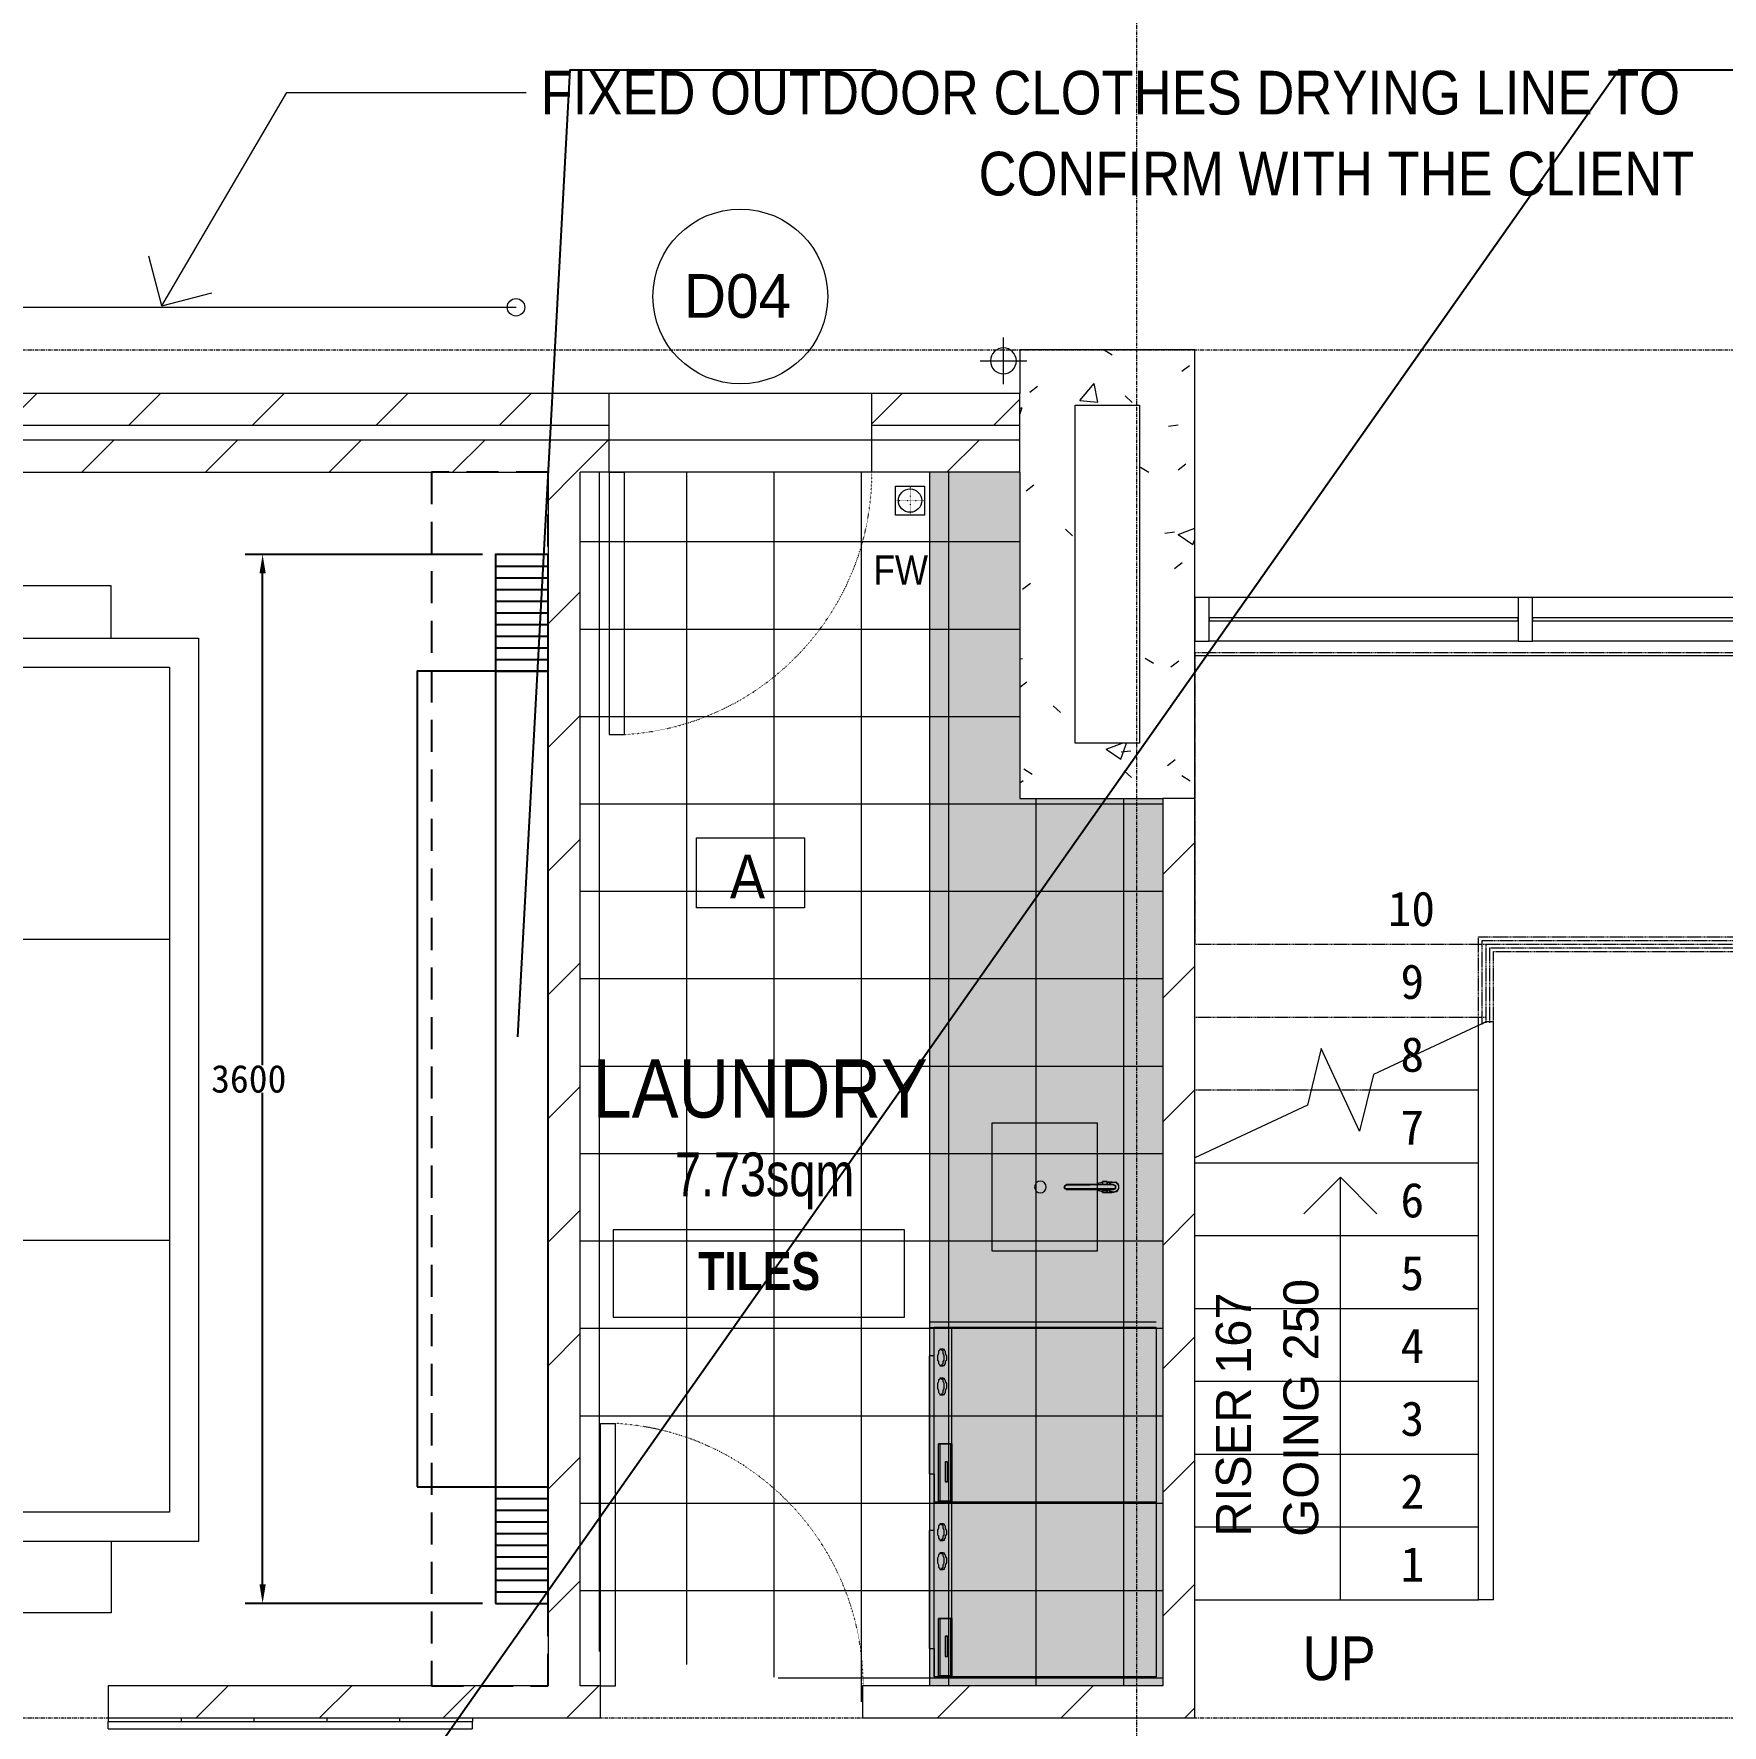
# Model space of a CAD drawing. Header units: millimetres. Extents: x -3370 to 37592, y -25802 to 13127.
# Drawn here: x 13359 to 19155, y 738 to 6543 of the extents above; entities that cross this region are included whole.
import ezdxf

# ---------------------------------------------------------------- set-up
doc = ezdxf.new("R2010")
doc.units = ezdxf.units.MM
for name, pattern in [('Dash - Tight', [4.5, 3, -1.5]), ('Dot - Tight', [1, 0, -1]), ('Grid Line', [22.225, 12.7, -3.175, 3.175, -3.175]), ('ID_DASH', [170, 110, -60]), ('T-swing', [1.2, 0, -0.6, 0, -0.6])]:
    doc.linetypes.add(name, pattern=pattern)
for name, color, linetype, lineweight in [('A-ANNO-NOTE', 131, 'Continuous', 9), ('A-AREA-IDEN', 2, 'Continuous', 25), ('A-AREA-PATT', 32, 'Continuous', 9), ('A-DETL-GENF', 92, 'Continuous', 9), ('A-DETL-HDLN', 90, 'Dot - Tight', 9), ('A-DETL-THIN', 151, 'Continuous', 9), ('A-DOOR', 31, 'Continuous', 9), ('A-DOOR-IDEN', 31, 'Continuous', 9), ('A-FLOR', 192, 'Continuous', 18), ('A-FLOR-HRAL', 11, 'Continuous', 9), ('A-FLOR-HRAL-MBND', 5, 'Dash - Tight', 9), ('A-GLAZ-CURT', 52, 'Continuous', 9), ('A-GLAZ-CWMG', 51, 'Continuous', 9), ('A-WALL', 113, 'Continuous', 18), ('A-WALL-PATT', 111, 'Continuous', 18), ('G-ANNO-TEXT', 231, 'Continuous', 9), ('LG Furniture_dwg _2_', 8, 'Continuous', 9), ('P-PIPE', 3, 'Continuous', 9), ('P-PIPE-CNTR', 3, 'Continuous', 9), ('S-GRID', 1, 'Continuous', 9), ('S-STRS', 31, 'Continuous', 9), ('S-STRS-ANNO', 31, 'Continuous', 9), ('S-STRS-IDEN', 31, 'Continuous', 25), ('S-STRS-MBND', 31, 'Dash - Tight', 9), ('图层 01', 7, 'Continuous', 9)]:
    doc.layers.add(name, color=color, linetype=linetype, lineweight=lineweight)
for name, color, linetype, lineweight, true_color in [('ID_FEATURE_WALL', 7, 'Continuous', 25, 0xc83228), ('ID_LIGHTING_COVE', 7, 'Continuous', 25, 0xb86b1b), ('ID_NEW_JOINERY', 7, 'Continuous', 25, 0x181715), ('ID_REVISION_MARKUP', 7, 'Continuous', 25, 0xc83228)]:
    doc.layers.add(name, color=color, linetype=linetype, lineweight=lineweight, true_color=true_color)
doc.styles.add('Arial', font='arial.ttf', dxfattribs={"height": 120})
doc.styles.add('Avenir', font='', dxfattribs={"width": 0.9, "height": 150})
doc.styles.add('Avenir Heavy', font='', dxfattribs={"width": 0.9, "height": 200})
doc.styles.add('Avenir Light', font='', dxfattribs={"height": 150})
doc.styles.add('Avenir Medium', font='', dxfattribs={"width": 0.8, "height": 150})
doc.styles.add('Avenir_3', font='', dxfattribs={"width": 0.9, "height": 100})
doc.styles.add('Avenir_B_2', font='', dxfattribs={"width": 0.85, "height": 130})
doc.styles.add('宋体', font='', dxfattribs={"height": 119.0625})
doc.styles.get('Avenir').set_extended_font_data('Avenir')
doc.styles.get('Avenir Heavy').set_extended_font_data('Avenir Heavy')
doc.styles.get('Avenir Light').set_extended_font_data('Avenir Light')
doc.styles.get('Avenir Medium').set_extended_font_data('Avenir Medium')
doc.styles.get('Avenir_3').set_extended_font_data('Avenir')
doc.styles.get('Avenir_B_2').set_extended_font_data('Avenir', bold=True)
doc.styles.get('宋体').set_extended_font_data('SimSun')
doc.dimstyles.get("Standard").update_dxf_attribs({"dimtxt": 0.18, "dimasz": 0.18, "dimexe": 0.18, "dimexo": 0.0625, "dimgap": 0.09, "dimtad": 1, "dimtih": 1, "dimtoh": 1, "dimdec": 4, "dimdsep": 46, "dimtxsty": 'Standard', "dimcen": 0.09, "dimazin": 3, "dimtfac": 1, "dimtdec": 4, "dimtmove": 0, "dimatfit": 3, "dimfxl": 1, "dimtolj": 1})
pattern_1 = [(50, (0, 0), (728.737, -63.756), [76.2, -838.2]), (355, (0, 0), (-140.972, 764.228), [60.96, -670.56]), (100.451, (60.7, -5.3), (587.77, 700.467), [64.76, -712.36]), (46.184, (0, 203.2), (1084.316, -168.17), [114.3, -1257.3]), (96.636, (90.4, 189.2), (949.61, 989.71), [97.14, -1068.54]), (351.184, (0, 203.2), (949.62, 989.7), [91.44, -1005.84]), (21, (101.6, 152.4), (606.458, -409.06), [76.2, -838.2]), (326, (101.6, 152.4), (247.208, 736.753), [60.96, -670.56]), (71.451, (152.14, 118.3), (853.668, 327.685), [64.76, -712.36]), (37.5, (0, 0), (12.3547, 338.22), [33.528, -628.904, 33.528, -647.192, -673.1]), (37.5, (0, 0), (12.3547, 338.22), [-1343.152, 33.528, -639.572]), (7.5, (0, 0), (267.279, 400.722), [33.528, -354.584, 33.528, -613.664, -256.54]), (7.5, (0, 0), (267.279, 400.722), [-1035.304, 33.528, -223.012]), (327.5, (-226.57, 0), (542.3633, -22.9153), [33.528, -220.472, 33.528, -758.952, -1051.56]), (327.5, (-226.57, 0), (542.3633, -22.9153), [-1046.48, 33.528, -1018.032]), (317.5, (-328.17, 0), (592.517, 101.707), [33.528, -296.672, 33.528, -492.76, -746.76]), (317.5, (-328.17, 0), (592.517, 101.707), [-856.488, 33.528, -713.232])]
pattern_2 = [(45, (0, 0), (-212.132, 212.132), [])]

# ---------------------------------------------------------------- blocks, each defined once
blk = doc.blocks.new('System Panel - 10mm Glazed Panel-2229844-Lower Ground Floor')
at = {"layer": 'A-GLAZ-CURT'}
for p, q in [((530, 5), (-530, 5)), ((-530, 5), (-530, -5)), ((530, -5), (530, 5)), ((-530, -5), (530, -5))]:
    blk.add_line(p, q, dxfattribs=at)
blk = doc.blocks.new('Rectangular Mullion - 50 x 150mm-2229841-Lower Ground Floor')
at = {"layer": 'A-GLAZ-CWMG'}
for p, q in [((18454, 4608.4), (17394, 4608.4)), ((18454, 4458.4), (17394, 4458.4))]:
    blk.add_line(p, q, dxfattribs=at)
blk = doc.blocks.new('Rectangular Mullion - 50 x 150mm-2229842-Lower Ground Floor')
at = {"layer": 'A-GLAZ-CWMG'}
for p, q in [((19564, 4608.4), (18504, 4608.4)), ((19564, 4458.4), (18504, 4458.4))]:
    blk.add_line(p, q, dxfattribs=at)
blk = doc.blocks.new('Rectangular Mullion - 50 x 150mm-1440518-Lower Ground Floor')
at = {"layer": 'A-GLAZ-CWMG'}
for p, q in [((0, 75), (-50, 75)), ((-50, 75), (-50, -75)), ((0, -75), (0, 75)), ((-50, -75), (0, -75))]:
    blk.add_line(p, q, dxfattribs=at)
blk = doc.blocks.new('Rectangular Mullion - 50 x 150mm-1440511-Lower Ground Floor')
at = {"layer": 'A-GLAZ-CWMG'}
for p, q in [((-25, 75), (25, 75)), ((-25, -75), (-25, 75)), ((25, 75), (25, -75)), ((25, -75), (-25, -75))]:
    blk.add_line(p, q, dxfattribs=at)
blk = doc.blocks.new('M_Single-Flush - 900 x 2400mm In-1960865-Lower Ground Floor')
at = {"layer": 'A-DOOR'}
for p, q in [((399, -55), (399, -955.2)), ((450, -55), (399, -55)), ((450, -55), (450, -955.2)), ((450, -955.2), (399, -955.2))]:
    blk.add_line(p, q, dxfattribs=at)
at = {"layer": 'A-DOOR', "linetype": 'T-swing'}
blk.add_arc((450, -55), 901.7, 180, 266.7576, dxfattribs=at)
blk = doc.blocks.new('M_Single-Flush - 0864 x 2134mm Ex-2041123-Lower Ground Floor')
at = {"layer": 'A-DOOR'}
for p, q in [((399, 135), (399, 1035.2)), ((450, 1035.2), (399, 1035.2)), ((450, 135), (450, 1035.2)), ((450, 135), (399, 135))]:
    blk.add_line(p, q, dxfattribs=at)
at = {"layer": 'A-DOOR', "linetype": 'T-swing'}
blk.add_arc((450, 135), 901.7, 93.2424, 180, dxfattribs=at)
blk = doc.blocks.new('栏杆扶手 - 栏杆扶手-1503781-Lower Ground Floor')
at = {"layer": 'A-FLOR-HRAL'}
for p, q in [((13614, 750.5), (14614, 750.5)), ((13614, 725.5), (13614, 750.5)), ((13614, 725.5), (14614, 725.5)), ((14614, 750.5), (14864, 750.5)), ((14614, 725.5), (14864, 725.5)), ((14864, 750.5), (14864, 725.5))]:
    blk.add_line(p, q, dxfattribs=at)
blk = doc.blocks.new('栏杆扶手 - 栏杆扶手-1525653-Lower Ground Floor')
at = {"layer": 'A-FLOR-HRAL'}
for p, q in [((18344, 3151.5), (18318.6, 3139.7)), ((18344, 3151.5), (18318.6, 3139.7)), ((18344, 3151.5), (18318.6, 3139.7)), ((18318.6, 1168.4), (18318.6, 3139.7)), ((18344, 3151.5), (18331.3, 3145.6)), ((18344, 3151.5), (18331.3, 3145.6)), ((18344, 3151.5), (18331.3, 3145.6)), ((18331.3, 3142.6), (18331.3, 3145.6)), ((18356.7, 3151.5), (18344, 3151.5)), ((18356.7, 3151.5), (18344, 3151.5)), ((18369.4, 3151.5), (18344, 3151.5)), ((18356.7, 3151.5), (18344, 3151.5)), ((18369.4, 3151.5), (18344, 3151.5)), ((18369.4, 3151.5), (18344, 3151.5)), ((18356.7, 3148.6), (18356.7, 3151.5)), ((18369.4, 1168.4), (18369.4, 3151.5)), ((18369.4, 1168.4), (18318.6, 1168.4))]:
    blk.add_line(p, q, dxfattribs=at)
at = {"layer": 'A-FLOR-HRAL-MBND'}
for p, q in [((18318.6, 3443.8), (19439.4, 3443.8)), ((18318.6, 3139.7), (18318.6, 3443.8)), ((18331.3, 3431.1), (19426.7, 3431.1)), ((18331.3, 3145.6), (18331.3, 3431.1)), ((18331.3, 3431.1), (19426.7, 3431.1)), ((18331.3, 3145.6), (18331.3, 3431.1)), ((19426.7, 3431.1), (19426.7, 1668.4)), ((19426.7, 3431.1), (19426.7, 1668.4)), ((19439.4, 3443.8), (19439.4, 1668.4)), ((18356.7, 3405.7), (19401.3, 3405.7)), ((18356.7, 3151.5), (18356.7, 3405.7)), ((18356.7, 3405.7), (19401.3, 3405.7)), ((18356.7, 3151.5), (18356.7, 3405.7)), ((18369.4, 3393), (19388.6, 3393)), ((18369.4, 3151.5), (18369.4, 3393)), ((19388.6, 3393), (19388.6, 1668.4)), ((19401.3, 3405.7), (19401.3, 1668.4)), ((19401.3, 3405.7), (19401.3, 1668.4)), ((19388.6, 1668.4), (19388.6, 1418.4)), ((19401.3, 1668.4), (19401.3, 1418.4)), ((19401.3, 1668.4), (19401.3, 1418.4)), ((19426.7, 1668.4), (19426.7, 1418.4)), ((19426.7, 1668.4), (19426.7, 1418.4)), ((19439.4, 1668.4), (19439.4, 1418.4)), ((19439.4, 1418.4), (19388.6, 1418.4)), ((19426.7, 1418.4), (19401.3, 1418.4)), ((19426.7, 1418.4), (19401.3, 1418.4))]:
    blk.add_line(p, q, dxfattribs=at)
blk = doc.blocks.new('LG Furniture_dwg _2__LG Furniture_dwg _2__LG Furniture_dwg_YY-1786682-Lower Ground Floor-2227230-Lower Ground Floor-2333686-Lower Ground Floor')
at = {"layer": '图层 01'}
for p, q in [((933963.1, -661577), (932863.1, -661577)), ((933963.1, -662610.4), (932863.1, -662610.4))]:
    blk.add_line(p, q, dxfattribs=at)
at = {"layer": '图层 01', "flags": 128}
for points in [[(932763.1, -660543.5), (933963.1, -660543.5), (933963.1, -663643.9), (932763.1, -663643.9)], [(932863.1, -660643.5), (933963.1, -660643.5), (933963.1, -663543.9), (932863.1, -663543.9)]]:
    blk.add_lwpolyline(points, close=True, dxfattribs=at)
blk = doc.blocks.new('LG Furniture_dwg _2__LG Furniture_dwg _2__LG Furniture_dwg_A$C07A45DC5-1786697-Lower Ground Floor-2227245-Lower Ground Floor-2333700-Lower Ground Floor')
at = {"layer": '图层 01'}
for p, q in [((-333.2, 589.6), (-333.2, 604.9)), ((-635.5, 570.4), (-831.9, 570.4)), ((-467.1, 566.6), (-467.1, 559)), ((-367.6, 566.6), (-367.6, 559))]:
    blk.add_line(p, q, dxfattribs=at)
at = {"layer": '图层 01', "flags": 128}
for points in [[(-738.8, 604.9), (-738.8, 589.6), (-835.7, 589.6), (-835.7, 528.3), (-236.4, 528.3), (-236.4, 589.6)], [(-236.4, -173), (-236.4, 589.6), (-236.4, -173), (-835.7, -173), (-835.7, 589.6), (-236.4, 589.6), (-236.4, 528.3)], [(-831.9, 574.3), (-831.9, 566.6), (-831.9, 570.4), (-831.9, 532.2), (-635.5, 532.2), (-635.5, 570.4), (-635.5, 566.6), (-635.5, 574.3), (-635.5, 528.3), (-831.9, 528.3), (-831.9, 566.6), (-831.9, 528.3), (-831.9, 574.3), (-635.5, 574.3)], [(-765.6, 543.7), (-696.7, 543.7), (-696.7, 551.3), (-696.7, 543.7)], [(-696.7, 551.3), (-765.6, 551.3), (-765.6, 543.7), (-765.6, 551.3)], [(-409.7, 566.6), (-409.7, 570.4), (-413.6, 570.4), (-417.4, 574.3), (-421.2, 574.3), (-428.9, 578.1), (-436.5, 578.1), (-444.2, 578.1), (-451.8, 574.3), (-459.5, 574.3), (-463.3, 570.4), (-467.1, 570.4), (-467.1, 566.6), (-467.1, 562.8)], [(-409.7, 559), (-409.7, 566.6), (-409.7, 562.8), (-409.7, 559), (-409.7, 555.1), (-413.6, 555.1), (-417.4, 551.3), (-421.2, 551.3), (-428.9, 547.5), (-436.5, 547.5), (-444.2, 547.5), (-451.8, 551.3), (-459.5, 551.3), (-463.3, 555.1), (-467.1, 555.1), (-467.1, 559), (-467.1, 562.8), (-463.3, 562.8), (-459.5, 559), (-451.8, 559), (-444.2, 555.1), (-436.5, 555.1), (-428.9, 555.1), (-421.2, 559), (-417.4, 559), (-413.6, 562.8), (-409.7, 562.8)], [(-310.2, 566.6), (-310.2, 570.4), (-314.1, 570.4), (-317.9, 574.3), (-325.6, 574.3), (-333.2, 578.1), (-340.9, 578.1), (-348.5, 578.1), (-352.3, 574.3), (-360, 574.3), (-363.8, 570.4), (-367.6, 570.4), (-367.6, 566.6), (-367.6, 562.8)], [(-310.2, 559), (-310.2, 566.6), (-310.2, 562.8), (-310.2, 559), (-310.2, 555.1), (-314.1, 555.1), (-317.9, 551.3), (-325.6, 551.3), (-333.2, 547.5), (-340.9, 547.5), (-348.5, 547.5), (-352.3, 551.3), (-360, 551.3), (-363.8, 555.1), (-367.6, 555.1), (-367.6, 559), (-367.6, 562.8), (-363.8, 562.8), (-360, 559), (-352.3, 559), (-348.5, 555.1), (-340.9, 555.1), (-333.2, 555.1), (-325.6, 559), (-317.9, 559), (-314.1, 562.8), (-310.2, 562.8)]]:
    blk.add_lwpolyline(points, dxfattribs=at)
for points in [[(-735, 604.9), (-719.7, 604.9), (-692.9, 604.9), (-662.3, 604.9), (-624, 604.9), (-581.9, 604.9), (-536, 604.9), (-490.1, 604.9), (-448, 604.9), (-409.7, 604.9), (-375.3, 604.9), (-352.3, 604.9), (-337, 604.9), (-333.2, 604.9), (-337, 604.9), (-352.3, 604.9), (-375.3, 604.9), (-409.7, 604.9), (-448, 604.9), (-490.1, 604.9), (-536, 604.9), (-581.9, 604.9), (-624, 604.9), (-662.3, 604.9), (-692.9, 604.9), (-719.7, 604.9), (-735, 604.9), (-738.8, 604.9)], [(-689.1, 604.9), (-673.8, 604.9), (-647, 604.9), (-612.6, 604.9), (-574.3, 604.9), (-536, 604.9), (-493.9, 604.9), (-455.7, 604.9), (-425, 604.9), (-398.3, 604.9), (-383, 604.9), (-375.3, 604.9), (-383, 604.9), (-398.3, 604.9), (-425, 604.9), (-455.7, 604.9), (-493.9, 604.9), (-536, 604.9), (-574.3, 604.9), (-612.6, 604.9), (-647, 604.9), (-673.8, 604.9), (-689.1, 604.9), (-692.9, 604.9)], [(-635.5, 566.6), (-635.5, 528.3)]]:
    blk.add_lwpolyline(points, close=True, dxfattribs=at)
blk = doc.blocks.new('LG Furniture_dwg _2__LG Furniture_dwg _2__LG Furniture_dwg_A$C392C6697-1786695-Lower Ground Floor-2227242-Lower Ground Floor-2333696-Lower Ground Floor')
at = {"layer": '图层 01'}
for p, q in [((-510.7, -131), (-507.3, -112.3)), ((-478.5, -131), (-483.6, -112.3))]:
    blk.add_line(p, q, dxfattribs=at)
at = {"layer": '图层 01', "flags": 128}
for points in [[(-715.8, 248.2), (-715.8, -112.3), (-275.1, -112.3), (-275.1, 248.2)], [(-503.9, -185.3), (-512.4, -176.8), (-510.7, -159.8), (-503.9, -153), (-503.9, -170), (-502.3, -170), (-502.3, -173.4), (-500.6, -175.1), (-490.4, -175.1), (-488.7, -171.7), (-488.7, -153), (-485.3, -154.7), (-481.9, -154.7), (-481.9, -158.1), (-480.2, -159.8), (-478.5, -159.8), (-478.5, -164.9), (-476.8, -166.6), (-478.5, -173.4), (-480.2, -178.5), (-481.9, -181.9), (-485.3, -183.6), (-487, -185.3), (-485.3, -183.6), (-481.9, -181.9), (-480.2, -178.5), (-478.5, -173.4), (-476.8, -148), (-476.8, -131), (-487, -131), (-487, -7.2), (-488.7, -7.2), (-488.7, -3.8), (-490.4, -3.8), (-490.4, -0.4), (-495.5, -0.4), (-497.2, 1.3), (-497.2, -0.4), (-500.6, -2.1), (-502.3, -7.2), (-503.9, -131), (-514.1, -131), (-514.1, -146.3), (-512.4, -146.3), (-512.4, -176.8)], [(-503.9, -146.3), (-503.9, -131), (-514.1, -131), (-514.1, -146.3)]]:
    blk.add_lwpolyline(points, close=True, dxfattribs=at)
for points in [[(-487, -7.2), (-487, -12.3), (-487, -24.2), (-487, -42.8), (-487, -64.9), (-487, -90.3), (-487, -114), (-487, -136.1), (-487, -153), (-487, -163.2), (-487, -166.6), (-487, -170), (-488.7, -171.7), (-490.4, -173.4), (-490.4, -175.1), (-493.8, -175.1), (-495.5, -175.1), (-497.2, -175.1), (-498.9, -175.1), (-500.6, -173.4), (-502.3, -171.7), (-502.3, -170), (-503.9, -166.6), (-503.9, -161.5), (-503.9, -149.7), (-503.9, -131), (-503.9, -109), (-503.9, -85.2), (-503.9, -61.5), (-503.9, -39.4), (-503.9, -22.5), (-503.9, -10.6), (-503.9, -7.2), (-502.2, -5.5), (-502.2, -3.8), (-500.6, -2.1), (-498.9, -0.4), (-497.2, 1.3), (-495.5, 1.3), (-493.8, 1.3), (-490.4, -0.4), (-490.4, -2.1), (-488.7, -3.8), (-487, -5.5), (-487, -7.2)], [(-490.4, -175.1), (-488.7, -173.4), (-487, -171.7), (-487, -161.5), (-488.7, -161.5), (-488.7, -3.8), (-490.4, -3.8), (-495.5, 1.3), (-495.5, -0.4), (-498.9, -2.1), (-502.3, -5.5), (-503.9, -170), (-502.3, -170), (-502.3, -173.4), (-500.6, -175.1)], [(-512.4, -163.2), (-512.4, -146.3), (-510.7, -146.3), (-507.3, -146.3), (-503.9, -146.3), (-505.6, -146.3), (-509, -146.3), (-512.4, -146.3), (-514.1, -146.3), (-514.1, -131)], [(-510.7, -159.8), (-512.4, -159.8), (-512.4, -161.5), (-512.4, -159.8), (-510.7, -159.8), (-505.6, -154.7), (-503.9, -151.4), (-503.9, -146.3), (-512.4, -146.3), (-512.4, -159.8)], [(-503.9, -151.4), (-507.3, -154.7), (-510.7, -158.1), (-512.4, -163.2), (-512.4, -166.6), (-512.4, -171.7), (-510.7, -176.8), (-507.3, -180.2), (-503.9, -183.6), (-500.6, -185.3), (-495.5, -185.3), (-490.4, -185.3), (-487, -183.6), (-481.9, -180.2), (-480.2, -176.8), (-478.5, -171.7), (-476.8, -166.6), (-478.5, -163.2), (-480.2, -158.1), (-481.9, -154.7), (-487, -151.4)], [(-483.6, -131), (-487, -131), (-483.6, -131), (-483.6, -146.3), (-487, -146.3), (-483.6, -146.3), (-480.2, -146.3), (-476.8, -146.3), (-476.8, -163.2), (-476.8, -146.3), (-487, -146.3), (-487, -153), (-483.6, -156.4), (-480.2, -156.4), (-480.2, -159.8), (-478.5, -159.8), (-478.5, -163.2), (-476.8, -163.2)], [(-478.5, -146.3), (-480.2, -146.3), (-481.9, -146.3), (-487, -146.3), (-487, -131)], [(-476.8, -146.3), (-483.6, -146.3), (-483.6, -131), (-476.8, -131), (-476.8, -146.3), (-476.8, -131)], [(-480.2, -156.4), (-481.9, -156.4), (-480.2, -156.4)]]:
    blk.add_lwpolyline(points, dxfattribs=at)
at = {"layer": '图层 01'}
blk.add_circle((-495.5, 82.5), 20, dxfattribs=at)
for points in [[(-514.1, -131), (-514.1, -131), (-512.4, -131), (-512.4, -131)], [(-512.4, -131), (-512.4, -131), (-514.1, -131), (-514.1, -131)], [(-512.4, -131), (-512.4, -131), (-509, -131), (-509, -131)], [(-509, -131), (-509, -131), (-512.4, -131), (-512.4, -131)], [(-509, -131), (-509, -131), (-505.6, -131), (-505.6, -131)], [(-505.6, -131), (-505.6, -131), (-509, -131), (-509, -131)], [(-505.6, -131), (-505.6, -131), (-503.9, -131), (-503.9, -131)], [(-503.9, -131), (-503.9, -131), (-505.6, -131), (-505.6, -131)], [(-481.9, -131), (-481.9, -131), (-487, -131), (-487, -131)], [(-483.6, -131), (-483.6, -131), (-480.2, -131), (-480.2, -131)], [(-480.2, -131), (-480.2, -131), (-481.9, -131), (-481.9, -131)], [(-476.8, -131), (-476.8, -131), (-480.2, -131), (-480.2, -131)], [(-480.2, -131), (-480.2, -131), (-476.8, -131), (-476.8, -131)], [(-478.5, -161.5), (-478.5, -161.5), (-478.5, -159.8), (-478.5, -159.8)], [(-478.5, -159.8), (-478.5, -159.8), (-478.5, -161.5), (-478.5, -161.5)]]:
    blk.add_open_spline(points, degree=3, dxfattribs=at)
blk = doc.blocks.new('LG Furniture_dwg _2__LG Furniture_dwg _2_-2222735-Lower Ground Floor-2333706-Lower Ground Floor')
at = {"layer": '图层 01'}
for p, q in [((56323.4, 1578.8), (56323.4, 5743.8)), ((56323.4, 2828.2), (57101.2, 2828.2)), ((56323.4, 2808.2), (57101.2, 2808.2))]:
    blk.add_line(p, q, dxfattribs=at)
at = {"layer": '图层 01', "flags": 128}
for points in [[(53513.3, 5174.5), (53513.3, 5354.2), (52356.9, 5354.2)], [(53513.3, 2074.2), (53513.3, 1829.6), (51315.2, 1829.6)]]:
    blk.add_lwpolyline(points, dxfattribs=at)
for name, p, rotation in [('LG Furniture_dwg _2__LG Furniture_dwg _2__LG Furniture_dwg_YY-1786682-Lower Ground Floor-2227230-Lower Ground Floor-2333686-Lower Ground Floor', (986576.5, -658469.4), 180), ('LG Furniture_dwg _2__LG Furniture_dwg _2__LG Furniture_dwg_A$C07A45DC5-1786697-Lower Ground Floor-2227245-Lower Ground Floor-2333700-Lower Ground Floor', (56928.2, 3044.5), 90), ('LG Furniture_dwg _2__LG Furniture_dwg _2__LG Furniture_dwg_A$C07A45DC5-1786697-Lower Ground Floor-2227245-Lower Ground Floor-2333700-Lower Ground Floor', (56928.2, 2445.2), 90)]:
    blk.add_blockref(name, p, dxfattribs=dict(rotation=rotation))
at = {"extrusion": (0, 0, -1), "zscale": -1, "rotation": 270}
blk.add_blockref('LG Furniture_dwg _2__LG Furniture_dwg _2__LG Furniture_dwg_A$C392C6697-1786695-Lower Ground Floor-2227242-Lower Ground Floor-2333696-Lower Ground Floor', (-56786, 2795.1), dxfattribs=at)
blk = doc.blocks.new('LG Furniture_dwg _2_-2222735-Lower Ground Floor')
blk.add_blockref('LG Furniture_dwg _2__LG Furniture_dwg _2_-2222735-Lower Ground Floor-2333706-Lower Ground Floor', (-39889.3, -705.5))
blk = doc.blocks.new('Annotation - Tag Door - Annotation - Tag Door-163460-Lower Ground Floor')
at = {"layer": 'A-DOOR-IDEN'}
blk.add_circle((0, 0), 3, dxfattribs=at)
blk = doc.blocks.new('OJID - Material Marks - OJID - Material Marks-1690541-Lower Ground Floor')
at = {"layer": 'A-ANNO-NOTE'}
for p, q in [((10, 3), (0, 3)), ((0, 3), (0, 0)), ((10, 0), (10, 3)), ((0, 0), (10, 0))]:
    blk.add_line(p, q, dxfattribs=at)

msp = doc.modelspace()

# ---------------------------------------------------------------- hatches: boundary and pattern name
at = {"layer": 'A-AREA-PATT'}
h = msp.add_hatch(dxfattribs=at)
h.set_pattern_fill('FP_3', color=55, style=0, pattern_type=2)
h.set_pattern_definition([(0, (0, 0), (0, 300), []), (90, (0, 0), (-300, 2e-14), [])])
h.paths.add_polyline_path([(16085.272, 818.364), (16204.04, 818.364), (16204.04, 873.364), (17234.04, 873.364), (17234.04, 3918.364), (16744.04, 3918.364), (16744.04, 5038.364), (15344.04, 5038.364), (15344.04, 5053.302), (15334.04, 5052.623), (15334.04, 5038.364), (15234.04, 5038.364), (15234.04, 1000.267), (16085.272, 874.959), (16085.272, 873.364)])
at = {"layer": 'A-DETL-GENF'}
h = msp.add_hatch(color=7, dxfattribs=at)
h.paths.add_polyline_path([(20144.04, -5021.636), (20144.04, -3916.636), (19644.04, -3916.636), (19644.04, -5021.636), (19670.96, -5021.636)])
h.paths.add_polyline_path([(17855.379, -5021.636), (17851.299, -4896.816), (17848.003, -4886.113), (17849.947, -4849.855), (17818.479, -4594.038), (17803.809, -4529.841), (17781.531, -4467.872), (17752.414, -4425.483), (17714.901, -4390.305), (17670.73, -4363.97), (17648.012, -4357.884), (17624.52, -4356.745), (17601.32, -4360.602), (17579.461, -4369.282), (17559.934, -4382.391), (17514.703, -4425.483), (17483.45, -4467.872), (17461.172, -4529.841), (17446.502, -4594.038), (17439.655, -4659.533), (17428.098, -4736.483), (17415.181, -4852.596), (17416.978, -4886.113), (17413.682, -4896.816), (17409.602, -5021.636), (17851.299, -5021.636)])
h.paths.add_polyline_path([(18033.928, -3656.636), (18534.04, -3656.636), (18534.04, -3166.636), (16764.04, -3166.636), (16764.04, -3656.636), (17469.253, -3656.636)])
h.paths.add_polyline_path([(21176.069, -3331.528), (21199.561, -3330.388), (21222.279, -3324.303), (21266.45, -3297.967), (21303.963, -3262.79), (21333.08, -3220.4), (21355.359, -3158.432), (21370.028, -3094.235), (21376.875, -3028.74), (21388.432, -2951.79), (21401.496, -2838.418), (21399.553, -2802.16), (21402.848, -2791.457), (21406.928, -2666.636), (20961.152, -2666.636), (20965.231, -2791.457), (20968.527, -2802.16), (20966.584, -2838.418), (20998.051, -3094.235), (21012.721, -3158.432), (21035, -3220.4), (21069.186, -3266.77), (21111.483, -3305.881), (21131.01, -3318.991), (21152.869, -3327.671)])
h.paths.add_polyline_path([(19534.04, -3056.636), (19644.04, -3056.636), (19644.04, -2666.636), (19388.584, -2667.624), (19388.584, -3056.636), (19394.04, -3056.636)])
h.paths.add_polyline_path([(21174.04, 873.364), (21174.04, 2423.364), (20524.04, 2423.364), (20524.04, 873.364)])
h.paths.add_polyline_path([(17110.827, 873.364), (17234.04, 873.364), (17234.04, 3918.364), (16744.04, 3918.364), (16744.04, 5038.364), (16434.041, 5038.364), (16434.041, 873.364), (16839.04, 873.364)])
h.paths.add_polyline_path([(20524.04, 2740.476), (20648.861, 2744.555), (20659.563, 2747.851), (20695.821, 2745.908), (20951.638, 2777.375), (21015.835, 2792.045), (21077.804, 2814.323), (21120.193, 2843.44), (21155.371, 2880.953), (21181.706, 2925.124), (21187.792, 2947.842), (21188.931, 2971.334), (21185.074, 2994.534), (21174.04, 3019.9), (21163.285, 3035.92), (21120.193, 3081.151), (21077.804, 3112.404), (21015.835, 3134.683), (20951.638, 3149.352), (20886.143, 3156.199), (20809.193, 3167.756), (20695.821, 3180.82), (20659.563, 3178.877), (20648.861, 3182.172), (20524.04, 3186.252), (20524.04, 2744.555)])
h.paths.add_polyline_path([(20524.04, 3473.364), (22994.04, 3473.364), (22994.04, 4338.364), (20524.04, 4338.364), (20524.04, 3543.009)])
at = {"layer": 'A-WALL-PATT', "lineweight": 9}
h = msp.add_hatch(dxfattribs=at)
h.set_pattern_fill('FP_1', color=256, style=0, pattern_type=2)
h.set_pattern_definition(pattern_1)
h.paths.add_polyline_path([(17110.827, 5268.364), (17154.04, 5268.364), (17154.04, 5458.364), (16744.04, 5458.364), (16744.04, 5268.364), (16976.298, 5268.364)])
h = msp.add_hatch(dxfattribs=at)
h.set_pattern_fill('FP_1', color=256, style=0, pattern_type=2)
h.set_pattern_definition(pattern_1)
h.paths.add_polyline_path([(17344.04, 4108.364), (17344.04, 5458.364), (17154.04, 5458.364), (17154.04, 4108.364), (17244.04, 4108.364)])
h = msp.add_hatch(dxfattribs=at)
h.set_pattern_fill('FP_2', color=256, style=0, pattern_type=2)
h.set_pattern_definition(pattern_2)
h.paths.add_polyline_path([(8694.04, 5198.364), (9034.04, 5198.364), (9034.04, 5308.364), (8694.04, 5308.364)])
h.paths.add_polyline_path([(16711.351, 5198.364), (16744.04, 5198.364), (16744.04, 5308.364), (16234.04, 5308.364), (16234.04, 5198.364), (16688.484, 5198.364)])
h.paths.add_polyline_path([(12034.04, 5198.364), (15334.04, 5198.364), (15334.04, 5308.364), (12034.04, 5308.364), (12034.04, 5288.532)])
h = msp.add_hatch(dxfattribs=at)
h.set_pattern_fill('FP_1', color=256, style=0, pattern_type=2)
h.set_pattern_definition(pattern_1)
h.paths.add_polyline_path([(16934.04, 4108.364), (16934.04, 5268.364), (16744.04, 5268.364), (16744.04, 4108.364)])
h = msp.add_hatch(dxfattribs=at)
h.set_pattern_fill('FP_2', color=256, style=0, pattern_type=2)
h.set_pattern_definition(pattern_2)
h.paths.add_polyline_path([(8854.04, 5038.364), (9034.04, 5038.364), (9034.04, 5148.364), (8854.04, 5148.364), (8854.04, 5140.399)])
h.paths.add_polyline_path([(12034.04, 5038.364), (15334.04, 5038.364), (15334.04, 5148.364), (12034.04, 5148.364), (12034.04, 5092.574)])
h.paths.add_polyline_path([(16744.04, 5038.364), (16744.04, 5148.364), (16234.04, 5148.364), (16234.04, 5038.364), (16434.041, 5038.364)])
h = msp.add_hatch(dxfattribs=at)
h.set_pattern_fill('FP_2', color=256, style=0, pattern_type=2)
h.set_pattern_definition(pattern_2)
h.paths.add_polyline_path([(15234.04, 873.364), (15234.04, 5038.364), (15124.04, 5038.364), (15124.04, 873.364)])
h = msp.add_hatch(dxfattribs=at)
h.set_pattern_fill('FP_1', color=256, style=0, pattern_type=2)
h.set_pattern_definition(pattern_1)
h.paths.add_polyline_path([(17110.827, 3918.364), (17344.04, 3918.364), (17344.04, 4108.364), (16744.04, 4108.364), (16744.04, 3918.364), (16934.04, 3918.364)])
h = msp.add_hatch(dxfattribs=at)
h.set_pattern_fill('FP_2', color=256, style=0, pattern_type=2)
h.set_pattern_definition(pattern_2)
h.paths.add_polyline_path([(17234.04, 873.364), (17344.04, 873.364), (17344.04, 3918.364), (17234.04, 3918.364), (17234.04, 3543.009)])
h = msp.add_hatch(dxfattribs=at)
h.set_pattern_fill('FP_2', color=256, style=0, pattern_type=2)
h.set_pattern_definition(pattern_2)
h.paths.add_polyline_path([(13864.04, 763.364), (14999.04, 763.364), (14999.04, 873.364), (13614.04, 873.364), (13614.04, 763.364)])
h = msp.add_hatch(dxfattribs=at)
h.set_pattern_fill('FP_2', color=256, style=0, pattern_type=2)
h.set_pattern_definition(pattern_2)
h.paths.add_polyline_path([(15234.04, 763.364), (15304.04, 763.364), (15304.04, 873.364), (14999.04, 873.364), (14999.04, 763.364), (15124.04, 763.364)])
h.paths.add_polyline_path([(17110.827, 763.364), (17344.04, 763.364), (17344.04, 873.364), (16204.04, 873.364), (16204.04, 763.364)])

# ---------------------------------------------------------------- linework, layer by layer
at = {"layer": 'A-DETL-HDLN'}
for p, q in [((16316.68, 4940.862), (16416.68, 4940.862)), ((16366.68, 4990.862), (16366.68, 4890.862))]:
    msp.add_line(p, q, dxfattribs=at)
at = {"layer": 'A-DETL-THIN'}
for p, q in [((13086.35, 5604.52), (15014.04, 5604.52)), ((16316.68, 4990.862), (16416.68, 4990.862)), ((16316.68, 4890.862), (16316.68, 4990.862)), ((16416.68, 4990.862), (16416.68, 4890.862)), ((16416.68, 4890.862), (16316.68, 4890.862)), ((15633.797, 3783.601), (16003.797, 3783.601)), ((15633.797, 3543.601), (15633.797, 3783.601)), ((16003.797, 3783.601), (16003.797, 3543.601)), ((16003.797, 3543.601), (15633.797, 3543.601))]:
    msp.add_line(p, q, dxfattribs=at)
for centre, radius in [((15014.04, 5604.52), 30), ((16366.68, 4940.862), 40)]:
    msp.add_circle(centre, radius, dxfattribs=at)
at = {"layer": 'A-FLOR'}
for p, q in [((16234.04, 5148.364), (15334.04, 5148.364)), ((14864.04, 763.364), (14864.04, 750.464))]:
    msp.add_line(p, q, dxfattribs=at)
at = {"layer": 'A-WALL'}
for p, q in [((17344.04, 5458.364), (16744.04, 5458.364)), ((16744.04, 5458.364), (16744.04, 5308.364)), ((17344.04, 763.364), (17344.04, 5458.364)), ((16744.04, 5308.364), (12034.04, 5308.364)), ((15334.04, 5038.364), (15334.04, 5308.364)), ((16234.04, 5308.364), (16234.04, 5038.364)), ((16934.04, 5268.364), (17154.04, 5268.364)), ((16934.04, 4108.364), (16934.04, 5268.364)), ((17154.04, 5268.364), (17154.04, 4108.364)), ((12034.04, 5038.364), (15124.04, 5038.364)), ((15124.04, 5038.364), (15124.04, 873.364)), ((16744.04, 5038.364), (15234.04, 5038.364)), ((15234.04, 873.364), (15234.04, 5038.364)), ((16744.04, 5038.364), (16744.04, 3918.364)), ((20414.04, 4408.364), (17344.04, 4408.364)), ((17154.04, 4108.364), (16934.04, 4108.364)), ((16744.04, 3918.364), (17234.04, 3918.364)), ((17234.04, 3918.364), (17234.04, 873.364)), ((15124.04, 873.364), (13614.04, 873.364)), ((13614.04, 873.364), (13614.04, 763.364)), ((15304.04, 873.364), (15234.04, 873.364)), ((15304.04, 763.364), (15304.04, 873.364)), ((17234.04, 873.364), (16204.04, 873.364)), ((16204.04, 873.364), (16204.04, 763.364)), ((13614.04, 763.364), (15304.04, 763.364)), ((16204.04, 763.364), (17344.04, 763.364))]:
    msp.add_line(p, q, dxfattribs=at)
at = {"layer": 'A-WALL', "lineweight": 9}
for p, q in [((16744.04, 5038.364), (16744.04, 5308.364)), ((15334.04, 5198.364), (12034.04, 5198.364)), ((16744.04, 5198.364), (16234.04, 5198.364)), ((15334.04, 5148.364), (12034.04, 5148.364)), ((16744.04, 5148.364), (16234.04, 5148.364)), ((17344.04, 3918.364), (17234.04, 3918.364))]:
    msp.add_line(p, q, dxfattribs=at)
at = {"layer": 'G-ANNO-TEXT', "color": 7}
for p, q in [((13798.227, 5609.065), (14226.672, 6341.132)), ((14226.672, 6341.132), (14822.062, 6341.132)), ((14822.062, 6341.132), (15048.281, 6341.132)), ((13798.227, 5609.065), (13753.483, 5780.086)), ((13798.227, 5609.065), (13969.247, 5653.809))]:
    msp.add_line(p, q, dxfattribs=at)
at = {"layer": 'ID_FEATURE_WALL'}
for points in [[(14944.04, 1155.864), (15124.04, 1155.864), (15124.04, 4755.864), (14944.04, 4755.864)], [(14674.04, 1555.864), (15124.04, 1555.864), (15124.04, 4355.864), (14674.04, 4355.864)]]:
    msp.add_lwpolyline(points, close=True, dxfattribs=at)
at = {"layer": 'ID_LIGHTING_COVE'}
for p, q in [((14944.04, 4355.864), (15124.04, 4355.864)), ((14944.04, 1555.864), (15124.04, 1555.864))]:
    msp.add_line(p, q, dxfattribs=at)
at = {"layer": 'ID_NEW_JOINERY'}
for p, q in [((14944.04, 4715.864), (15124.04, 4715.864)), ((14944.04, 4675.864), (15124.04, 4675.864)), ((14944.04, 4635.864), (15124.04, 4635.864)), ((14944.04, 4595.864), (15124.04, 4595.864)), ((14944.04, 4555.864), (15124.04, 4555.864)), ((14944.04, 4515.864), (15124.04, 4515.864)), ((14944.04, 4475.864), (15124.04, 4475.864)), ((14944.04, 4435.864), (15124.04, 4435.864)), ((14944.04, 4395.864), (15124.04, 4395.864)), ((14944.04, 1515.864), (15124.04, 1515.864)), ((14944.04, 1475.864), (15124.04, 1475.864)), ((14944.04, 1435.864), (15124.04, 1435.864)), ((14944.04, 1395.864), (15124.04, 1395.864)), ((14944.04, 1355.864), (15124.04, 1355.864)), ((14944.04, 1315.864), (15124.04, 1315.864)), ((14944.04, 1275.864), (15124.04, 1275.864)), ((14944.04, 1235.864), (15124.04, 1235.864)), ((14944.04, 1195.864), (15124.04, 1195.864))]:
    msp.add_line(p, q, dxfattribs=at)
at = {"layer": 'ID_REVISION_MARKUP'}
for points in [[(14350, 100), (18800, 6420), (19850, 6420)], [(15020, 3100), (15200, 6420), (16250, 6420)]]:
    msp.add_lwpolyline(points, dxfattribs=at)
at = {"layer": 'ID_REVISION_MARKUP', "linetype": 'ID_DASH'}
msp.add_lwpolyline([(14724.04, 873.364), (15124.04, 873.364), (15124.04, 5038.364), (14724.04, 5038.364)], close=True, dxfattribs=at)
at = {"layer": 'P-PIPE'}
for start, end in [(0, 180), (180, 0)]:
    msp.add_arc((16687.197, 5420.364), 44.45, start, end, dxfattribs=at)
at = {"layer": 'P-PIPE-CNTR'}
for p, q in [((16687.197, 5340.364), (16687.197, 5500.364)), ((16607.197, 5420.364), (16767.197, 5420.364))]:
    msp.add_line(p, q, dxfattribs=at)
at = {"layer": 'S-GRID', "linetype": 'Grid Line'}
for p, q in [((17144.04, 11106.923), (17144.04, -9321.465)), ((-1062.147, 5458.364), (36838.524, 5458.364)), ((-1062.147, 763.364), (36878.524, 763.364))]:
    msp.add_line(p, q, dxfattribs=at)
at = {"layer": 'S-STRS'}
for p, q in [((18344.04, 3148.556), (18344.04, 3151.517)), ((17743.59, 2918.364), (17844.04, 2918.364)), ((17944.489, 2918.364), (18318.64, 2918.364)), ((17344.04, 2668.364), (18318.64, 2668.364)), ((17344.04, 2418.364), (18318.64, 2418.364)), ((17344.04, 2168.364), (18318.64, 2168.364)), ((17344.04, 1918.364), (18318.64, 1918.364)), ((17344.04, 1668.364), (18318.64, 1668.364)), ((17344.04, 1418.364), (18318.64, 1418.364)), ((17344.04, 1168.364), (18318.64, 1168.364)), ((13614.04, 763.364), (13614.04, 750.464)), ((13864.04, 763.364), (13864.04, 750.464)), ((14114.04, 763.364), (14114.04, 750.464)), ((14364.04, 763.364), (14364.04, 750.464)), ((14614.04, 763.364), (14614.04, 750.464))]:
    msp.add_line(p, q, dxfattribs=at)
at = {"layer": 'S-STRS', "linetype": 'Dash - Tight'}
for p, q in [((17743.59, 2918.364), (17844.04, 2918.364)), ((17944.489, 2918.364), (18318.64, 2918.364)), ((17344.04, 2668.364), (18318.64, 2668.364)), ((17344.04, 2418.364), (18318.64, 2418.364)), ((17344.04, 2168.364), (18318.64, 2168.364)), ((17344.04, 1918.364), (18318.64, 1918.364)), ((17344.04, 1668.364), (18318.64, 1668.364)), ((17344.04, 1418.364), (18318.64, 1418.364)), ((17344.04, 1168.364), (18318.64, 1168.364)), ((13614.04, 763.364), (13614.04, 750.464)), ((13864.04, 763.364), (13864.04, 750.464)), ((14114.04, 763.364), (14114.04, 750.464)), ((14364.04, 763.364), (14364.04, 750.464)), ((14614.04, 763.364), (14614.04, 750.464))]:
    msp.add_line(p, q, dxfattribs=at)
at = {"layer": 'S-STRS-ANNO'}
for p, q in [((17844.04, 2618.364), (17719.04, 2493.364)), ((17844.04, 2418.364), (17844.04, 2618.364)), ((17844.04, 2618.364), (17969.04, 2493.364)), ((17844.04, 2168.364), (17844.04, 2418.364)), ((17844.04, 1918.364), (17844.04, 2168.364)), ((17844.04, 1668.364), (17844.04, 1918.364)), ((17844.04, 1418.364), (17844.04, 1668.364)), ((17844.04, 1168.364), (17844.04, 1418.364))]:
    msp.add_line(p, q, dxfattribs=at)
at = {"layer": 'S-STRS-MBND'}
for p, q in [((17344.04, 4418.364), (17344.04, 3418.364)), ((20414.04, 4418.364), (17344.04, 4418.364)), ((17344.04, 3418.364), (18344.04, 3418.364)), ((17344.04, 3018.364), (17344.04, 3418.364)), ((17344.04, 3418.364), (18344.04, 3418.364)), ((18344.04, 3418.364), (19414.04, 3418.364)), ((18344.04, 3151.517), (18344.04, 3418.364)), ((17344.04, 3168.364), (18344.04, 3168.364)), ((17344.04, 3168.364), (18344.04, 3168.364)), ((17344.04, 2918.364), (17743.59, 2918.364)), ((17344.04, 2918.364), (17743.59, 2918.364)), ((17844.04, 2918.364), (17944.489, 2918.364)), ((17844.04, 2918.364), (17944.489, 2918.364))]:
    msp.add_line(p, q, dxfattribs=at)
at = {"layer": 'S-STRS-MBND', "linetype": 'Continuous'}
for p, q in [((18344.04, 3151.517), (17957.328, 2971.191)), ((17778.006, 3059.974), (17730.751, 2865.536)), ((17910.074, 2776.753), (17778.006, 3059.974)), ((17957.328, 2971.191), (17910.074, 2776.753)), ((17730.751, 2865.536), (17344.04, 2685.21))]:
    msp.add_line(p, q, dxfattribs=at)

# ---------------------------------------------------------------- block references
at = {"layer": 'A-ANNO-NOTE', "xscale": 100, "yscale": 100, "zscale": 100}
msp.add_blockref('OJID - Material Marks - OJID - Material Marks-1690541-Lower Ground Floor', (15347.134, 2138.098), dxfattribs=at)
at = {"layer": 'A-DOOR', "rotation": 180}
for name, p in [('M_Single-Flush - 0864 x 2134mm Ex-2041123-Lower Ground Floor', (15784.04, 5173.364)), ('M_Single-Flush - 900 x 2400mm In-1960865-Lower Ground Floor', (15754.04, 818.364))]:
    msp.add_blockref(name, p, dxfattribs=at)
at = {"layer": 'A-DOOR-IDEN', "xscale": 99.99999999999993, "yscale": 99.99999999999993, "zscale": 99.99999999999993}
msp.add_blockref('Annotation - Tag Door - Annotation - Tag Door-163460-Lower Ground Floor', (15784.04, 5641.431), dxfattribs=at)
at = {"layer": 'A-FLOR-HRAL'}
for name in ['栏杆扶手 - 栏杆扶手-1525653-Lower Ground Floor', '栏杆扶手 - 栏杆扶手-1503781-Lower Ground Floor']:
    msp.add_blockref(name, (0, 0), dxfattribs=at)
at = {"layer": 'A-GLAZ-CURT'}
for p in [(17924.04, 4533.364), (19034.04, 4533.364)]:
    msp.add_blockref('System Panel - 10mm Glazed Panel-2229844-Lower Ground Floor', p, dxfattribs=at)
at = {"layer": 'A-GLAZ-CWMG', "rotation": 180}
msp.add_blockref('Rectangular Mullion - 50 x 150mm-1440518-Lower Ground Floor', (17344.04, 4533.364), dxfattribs=at)
at = {"layer": 'A-GLAZ-CWMG'}
for name in ['Rectangular Mullion - 50 x 150mm-2229841-Lower Ground Floor', 'Rectangular Mullion - 50 x 150mm-2229842-Lower Ground Floor']:
    msp.add_blockref(name, (0, 0), dxfattribs=at)
at = {"layer": 'A-GLAZ-CWMG', "extrusion": (0, 0, -1), "rotation": 180}
msp.add_blockref('Rectangular Mullion - 50 x 150mm-1440511-Lower Ground Floor', (-18479.04, 4533.364), dxfattribs=at)
at = {"layer": 'LG Furniture_dwg _2_', "color": 7}
msp.add_blockref('LG Furniture_dwg _2_-2222735-Lower Ground Floor', (0, 0), dxfattribs=at)

# ---------------------------------------------------------------- texts
at = {"layer": 'A-ANNO-NOTE', "insert": (15639.36, 2361.461), "char_height": 130, "width": 497.44709, "attachment_point": 1, "style": 'Avenir_B_2'}
msp.add_mtext('TILES', dxfattribs=at)
at = {"layer": 'A-AREA-IDEN', "lineweight": 9, "attachment_point": 1}
for s, insert, char_height, width, style in [('LAUNDRY', (15277.239, 3023.402), 200, 1479.11344, 'Avenir Heavy'), ('7.73sqm', (15559.789, 2703.565), 150, 795.274, 'Avenir Medium')]:
    msp.add_mtext(s, dxfattribs=dict(at, insert=insert, char_height=char_height, width=width, style=style))
at = {"layer": 'A-DOOR-IDEN', "insert": (15590.162, 5718.335), "char_height": 150, "width": 464.97875, "attachment_point": 1, "style": 'Avenir Light'}
msp.add_mtext('D04', dxfattribs=at)
at = {"layer": 'G-ANNO-TEXT', "color": 7, "attachment_point": 1}
for s, insert, char_height, width, style in [(' FIXED OUTDOOR CLOTHES DRYING LINE TO ', (15048.281, 6416.132), 150, 4956.83381, 'Avenir'), ('CONFIRM WITH THE CLIENT', (16602.046, 6138.319), 150, 3073.66988, 'Avenir'), ('FW', (16241.211, 4752.924), 100, 230.886, 'Avenir_3'), ('\\fAvenir|b0|i0|c134|p34|;\\W.9;A', (15748.428, 3725.856), 150, 151.51894, 'Avenir')]:
    msp.add_mtext(s, dxfattribs=dict(at, insert=insert, char_height=char_height, width=width, style=style))
at = {"layer": 'G-ANNO-TEXT', "color": 7, "char_height": 120, "width": 1010.12625, "attachment_point": 1, "rotation": 90, "style": 'Arial'}
for s, insert in [('RISER 167', (17416.787, 1384.637)), ('GOING 250', (17648.297, 1384.637))]:
    msp.add_mtext(s, dxfattribs=dict(at, insert=insert))
at = {"layer": 'S-STRS-ANNO', "char_height": 119.0625, "attachment_point": 1, "line_spacing_factor": 0.877739, "style": '宋体'}
for s, insert, width in [('10', (18006.951, 3599.723), 209.01162), ('\\f宋体|b0|i0|c134|p2|;9', (18050.496, 3349.723), 104.50581), ('\\f宋体|b0|i0|c134|p2|;8', (18050.496, 3099.723), 104.50581), ('\\f宋体|b0|i0|c134|p2|;7', (18050.496, 2849.723), 104.50581), ('\\f宋体|b0|i0|c134|p2|;6', (18050.496, 2599.723), 104.50581), ('\\f宋体|b0|i0|c134|p2|;5', (18050.496, 2349.723), 104.50581), ('\\f宋体|b0|i0|c134|p2|;4', (18050.496, 2099.723), 104.50581), ('\\f宋体|b0|i0|c134|p2|;3', (18050.496, 1849.723), 104.50581), ('\\f宋体|b0|i0|c134|p2|;2', (18050.496, 1599.723), 104.50581), ('\\f宋体|b0|i0|c134|p2|;1', (18050.496, 1349.723), 104.50581)]:
    msp.add_mtext(s, dxfattribs=dict(at, insert=insert, width=width))
at = {"layer": 'S-STRS-IDEN', "lineweight": 9, "insert": (17714.361, 1042.33), "char_height": 150, "width": 298.3194, "attachment_point": 1, "line_spacing_factor": 1.129998, "style": 'Avenir'}
msp.add_mtext('UP', dxfattribs=at)

# ---------------------------------------------------------------- dimensions: what is measured, and where the dimension line sits
at = {"layer": 'ID_REVISION_MARKUP'}
msp.add_linear_dim(base=(14144.04, 1155.864), p1=(14944.04, 1155.864), p2=(14944.04, 4755.864), angle=90, dimstyle='Standard', override={"dimtxt": 95, "dimasz": 65, "dimexe": 60, "dimexo": 45, "dimtad": 1, "dimdec": 0, "dimclrd": 7, "dimclre": 7, "dimclrt": 7}, dxfattribs=at).render()

doc.saveas('drawing.dxf')
